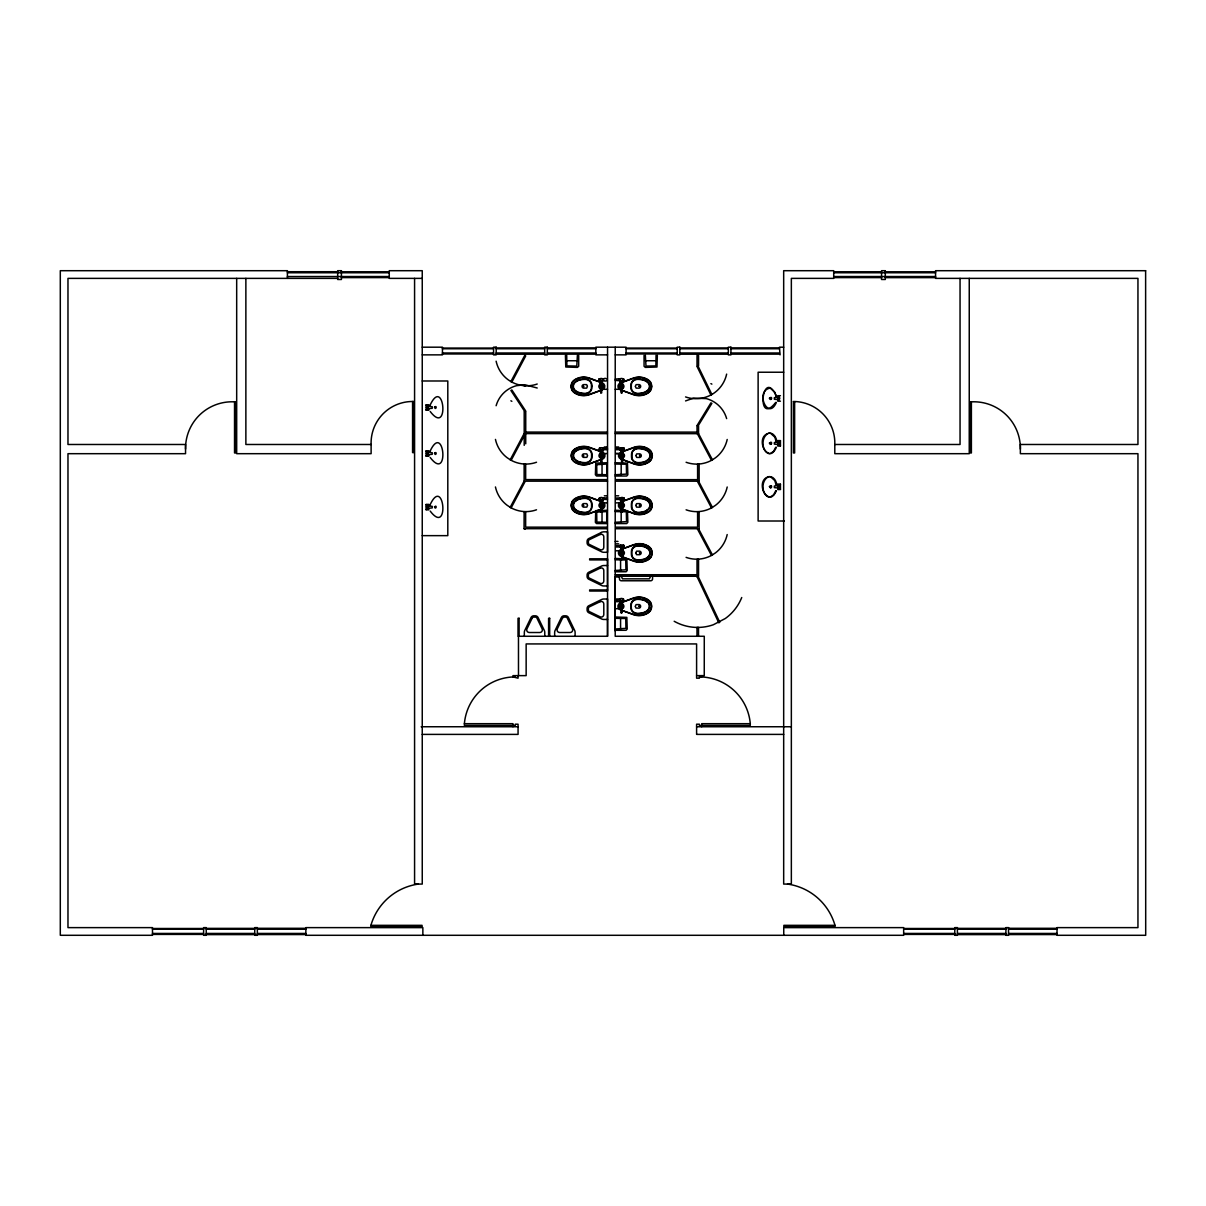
<?xml version="1.0" encoding="UTF-8"?>
<svg xmlns="http://www.w3.org/2000/svg" width="1206" height="1206" viewBox="0 0 1206 1206"><rect width="100%" height="100%" fill="white"/><g stroke="black" fill="none" stroke-linecap="round" stroke-linejoin="round"><path stroke-width="1.5" d="M414.578 278.375L414.578 884.073L422.251 884.073L422.251 270.702L389.267 270.702L389.267 278.375L422.251 278.375M525.032 529.208L524.067 528.695L524.128 511.781L525.65 511.781L525.65 527.158L606.844 527.188M524.143 464.235L524.128 481.149L510.198 507.319L511.163 507.832L525.047 481.676L524.082 481.164L607.538 481.179M524.203 445.361L524.203 411.683L525.741 411.683L525.726 443.823M565.418 355.378L565.78 367.016L577.418 367.393L578.684 366.292L578.699 355.378M566.714 355.333L566.895 365.9L576.77 366.096L577.403 355.333M603.513 497.867L603.513 499.601L602.412 499.736A1.899 1.899 0 0 1 600.317 499.781L599.231 499.601L599.729 497.867M599.729 499.736L600.196 497.731A2.653 2.653 0 0 1 602.548 497.731L602.653 499.736M599.744 450.004L600.211 447.984A2.653 2.653 0 0 1 602.563 447.999L602.668 450.004M599.608 378.729L600.196 380.764A1.899 1.899 0 0 0 602.291 380.764L603.392 380.599L603.392 378.865L602.427 378.729A2.653 2.653 0 0 0 600.075 378.729L599.096 378.865L599.096 380.599L599.578 379.001M600.075 380.734L600.075 378.729M600.151 503.279A2.427 2.427 0 0 1 603.799 505.389A2.427 2.427 0 0 1 600.151 507.485A2.427 2.427 0 0 1 600.151 503.279L602.487 503.234M600.196 497.731L600.226 501.621L602.518 501.621L602.548 497.731M600.166 453.531A2.427 2.427 0 0 1 603.814 455.642A2.427 2.427 0 0 1 600.166 457.737A2.427 2.427 0 0 1 600.166 453.531L602.518 453.486M600.211 447.984L600.241 451.888L602.533 451.888L602.563 447.999M600.181 388.603L600.618 389.719L602.02 388.709M600.121 384.232L602.382 384.232M600.106 381.85L602.397 382.619L600.106 382.619L600.196 380.237M602.442 507.56L602.005 508.736L600.603 507.711M600.573 502.796L600.573 501.621M602.457 457.813L602.02 458.989L600.618 457.963M600.588 453.064L600.588 451.888M600.452 383.794L600.452 382.619M602.518 501.515A1.508 1.508 0 0 1 601.372 501.515L601.372 500.972A1.508 1.508 0 0 1 602.518 500.972M602.533 451.768A1.508 1.508 0 0 1 601.387 451.768L601.387 451.225A1.508 1.508 0 0 1 602.533 451.225M602.397 382.513A1.508 1.508 0 0 1 601.251 382.513L601.251 381.97A1.508 1.508 0 0 1 602.397 381.97M602.02 522.273L602.035 511.645M602.035 474.727L602.05 464.114M602.035 383.794L602.035 382.619M602.156 502.796L602.156 501.621M602.171 453.064L602.186 451.888M602.276 381.85L602.291 380.237M602.533 380.734L602.427 378.729M603.452 448.119L603.528 449.868L602.442 450.004A1.899 1.899 0 0 1 600.332 450.034L599.246 449.868L599.759 448.119M518.49 675.631L518.474 636.271L607.538 636.271L607.553 347.192M615.226 347.192L615.211 636.271L704.274 636.271L704.259 675.631L696.601 675.631L696.601 678.179L699.405 678.179L699.405 676.898L701.711 676.898L701.711 675.631M696.601 675.631L696.601 643.929L526.148 643.929L526.148 675.631L512.957 675.631L512.957 676.898L518.067 678.179L518.067 675.631M698.56 355.378L698.56 365.84L697.023 365.84L697.038 355.378L697.988 354.865M783.674 347.192L783.674 884.073L791.347 884.073L791.347 278.375L833.708 278.375L833.708 270.702L783.674 270.702L783.674 347.192L779.453 347.192L780.041 354.865M600.799 392.839L601.613 389.93L601.704 392.839L600.89 392.945M601.734 459.2C602.955 463.074 599.804 463.074 601.025 459.2L602.578 459.019A3.573 3.573 0 0 0 602.578 452.265L602.578 452.265M601.719 508.932C602.94 512.821 599.789 512.821 601.01 508.932L602.563 508.751A3.573 3.573 0 0 0 602.563 502.013L602.563 502.013M621.723 459.2L622.432 459.2C623.653 463.089 620.502 463.089 621.723 459.2L620.879 459.019A3.573 3.573 0 0 1 620.879 452.265L620.879 452.265M621.618 508.947L622.341 508.947C623.562 512.821 620.397 512.821 621.618 508.947L620.788 508.766A3.573 3.573 0 0 1 620.788 502.013L620.788 502.013M621.527 559.403L622.341 556.479L622.432 559.403L621.633 559.494M621.105 609.904L621.829 609.904C623.05 613.794 619.884 613.794 621.105 609.904L620.276 609.723A3.573 3.573 0 0 1 620.276 602.985L620.276 602.985M426.125 410.01L426.969 408.849L432.23 408.276L432.23 406.724L426.969 406.166L426.125 404.99M426.125 456.019L426.969 454.858L432.23 454.285L432.23 452.732L426.969 452.175L426.125 450.999M426.125 509.625L426.969 508.45L432.23 507.892L432.23 506.339L426.969 505.766L426.125 504.605M780.433 440.823L779.589 441.984L774.342 442.557L774.342 444.11L779.589 444.667L780.433 445.843M780.433 484.315L779.589 485.475L774.342 486.033L774.342 487.601L779.589 488.159L780.433 489.319M603.452 449.868L603.482 448.195M603.452 499.54L603.452 497.942M607.372 380.418C601.93 383.191 602.005 376.242 607.372 379.046M603.513 449.657L607.507 449.687M603.497 499.39L607.492 499.435M429.728 405.985C444.094 373.86 449.944 437.386 430.195 411.472M429.728 451.994C444.094 419.869 449.944 483.395 430.195 457.481M429.728 505.6C444.094 473.461 449.944 536.987 430.195 511.073M599.186 378.865L599.186 380.599M602.608 378.865L602.608 380.599M623.231 378.865L623.653 380.599L623.653 378.865L622.688 378.729A2.653 2.653 0 0 0 620.336 378.729L615.392 379.046L615.392 380.418L620.457 380.734M599.307 497.867L599.307 499.601M599.699 499.465L599.307 498.741M619.929 449.868C620.608 445.798 618.859 450.637 621.03 450.004A1.899 1.899 0 0 0 623.125 450.034L624.226 449.868L624.226 448.135L623.804 449.868M620.758 449.732L620.02 448.994M624.18 449.732L623.804 448.994M619.914 497.867L619.914 499.616M623.698 497.867L623.698 499.616M623.623 497.867L624.135 499.616L623.698 498.741M619.356 599.849L620.125 598.915L615.346 599.02L615.346 600.392L620.155 599.849M623.14 599.849L623.608 600.573L623.547 598.915M620.231 378.729L620.231 380.734L620.201 379.001M599.699 449.793L599.699 448.195M602.759 448.119L602.744 449.868M623.577 380.599L623.623 379.001M602.729 497.867L602.729 499.601M619.914 545.413L619.914 547.147M623.698 545.413L623.698 547.147M623.035 547.283L624.135 547.147L623.155 545.278A2.653 2.653 0 0 0 620.804 545.278L619.839 545.413L619.839 547.147L620.939 547.283M623.547 600.513L623.577 599.849M587.397 386.538L586.644 388.121L583.568 388.166A1.809 1.809 0 0 1 583.568 384.593L586.644 384.639L587.397 386.206M587.518 455.808L586.84 457.345L583.689 457.421A1.809 1.809 0 0 1 583.704 453.848L586.779 453.893L587.518 455.476M587.503 505.54L586.809 507.093L583.674 507.168A1.809 1.809 0 0 1 583.674 503.58L586.764 503.641L587.503 505.208M635.366 386.206L636.12 384.639L639.195 384.593A1.809 1.809 0 0 1 639.195 388.166L636.18 388.136L635.366 386.538M635.939 455.476L636.693 453.908L639.768 453.848A1.809 1.809 0 0 1 639.768 457.436L636.738 457.406L635.939 455.808M635.848 505.224L636.587 503.656L639.662 503.595A1.809 1.809 0 0 1 639.662 507.183L636.587 507.123L635.848 505.555M635.833 552.77L636.587 551.187L639.662 551.142A1.809 1.809 0 0 1 639.662 554.715L636.587 554.67L635.833 553.102M635.321 606.196L636.075 604.613L639.15 604.568A1.809 1.809 0 0 1 639.15 608.141L636.014 608.065L635.321 606.528M619.371 380.599L619.371 378.865L619.387 380.387M599.322 448.119L599.322 449.868M599.653 498.741L599.668 497.942M620.713 448.994L620.713 448.135L615.949 448.315L615.949 449.687L619.929 449.687M624.135 448.994L624.135 448.135M620.623 499.616L620.623 497.867M624.045 498.741L624.075 497.942M620.623 547.147L620.623 545.413M775.729 402.412C755.544 428.266 762.147 364.333 776.83 396.94M776.363 402.412C768.252 421.316 754.85 391.769 769.443 388.257M775.729 447.29L773.649 451.315L770.528 453.396M776.363 447.29C767.815 466.797 753.569 435.818 769.443 433.135M775.729 490.782L773.649 494.807L770.528 496.887M776.363 490.782C767.815 510.274 753.569 479.31 769.443 476.626M524.761 355.393L510.892 381.563L511.857 382.076L525.726 355.906M697.038 425.552L710.907 402.864L711.872 403.377L698.003 426.05M621.859 392.945L621.15 389.93L621.06 392.839L621.964 392.839M623.155 457.963L621.437 458.989L621.316 457.963M622.748 507.711L621.346 508.736L620.909 507.711M622.613 556.283L622.748 555.257M622.537 608.533L620.834 609.708L620.397 608.533M767.74 433.632C760.941 437.823 761.272 451.18 769.443 453.531M767.74 477.124C760.941 481.315 761.272 494.671 769.443 497.008M698.56 433.647L697.596 434.16L711.48 460.33L712.445 459.818L698.56 433.663L615.211 433.632M697.581 529.253L698.545 528.741L712.429 554.911L711.465 555.408L697.581 529.253L698.545 528.741M697.023 433.693L697.988 433.18M697.113 576.815L698.078 576.302L719.756 622.281L718.791 622.793L697.113 576.815L697.988 576.287M685.551 400.92L693.586 398.131L706.279 398.598A28.838 28.838 0 0 1 726.645 418.618M600.874 390.412L589.237 394.739A16.613 16.613 0 0 1 575.594 393.578A10.266 10.266 0 0 1 572.262 390.714A10.296 10.296 0 0 1 570.981 386.372A10.296 10.296 0 0 1 572.262 382.046A10.266 10.266 0 0 1 575.594 379.181A16.613 16.613 0 0 1 589.237 378.021L600.106 382.016A1.508 1.508 0 0 1 601.251 381.97M602.442 389.749L601.613 390.096L602.442 389.749A3.573 3.573 0 0 0 602.442 383.011L602.442 383.011M620.321 383.011L620.321 383.011A3.573 3.573 0 0 0 620.321 389.749L621.15 390.096L620.321 389.749M601.749 459.365L602.578 459.019M601.734 509.113L602.563 508.751M620.788 556.298L621.618 556.599L620.788 556.298A3.573 3.573 0 0 1 620.788 549.559L621.196 549.393M622.613 601.99L633.482 597.995A16.613 16.613 0 0 1 647.125 599.156A10.266 10.266 0 0 1 650.456 602.02A10.296 10.296 0 0 1 651.737 606.362A10.296 10.296 0 0 1 650.456 610.688A10.266 10.266 0 0 1 647.125 613.553A16.613 16.613 0 0 1 633.482 614.713L621.844 610.387L633.587 614.427A16.296 16.296 0 0 0 646.974 613.281A9.95 9.95 0 0 0 650.2 610.522A9.995 9.995 0 0 0 651.421 606.332A9.995 9.995 0 0 0 650.2 602.186A9.95 9.95 0 0 0 646.974 599.427A16.296 16.296 0 0 0 633.587 598.282L622.613 602.156M622.658 382.181L633.632 378.307A16.296 16.296 0 0 1 647.019 379.453A9.95 9.95 0 0 1 650.245 382.212A9.995 9.995 0 0 1 651.466 386.402M600.874 390.307L589.131 394.452A16.296 16.296 0 0 1 575.744 393.307A9.95 9.95 0 0 1 572.518 390.548A9.995 9.995 0 0 1 571.297 386.357M623.231 451.436L634.19 447.577A16.296 16.296 0 0 1 647.577 448.722A9.95 9.95 0 0 1 650.803 451.481A9.995 9.995 0 0 1 652.039 455.657A9.995 9.995 0 0 1 650.803 459.818A9.95 9.95 0 0 1 647.577 462.576A16.296 16.296 0 0 1 634.19 463.722L622.447 459.576L634.085 464.009A16.613 16.613 0 0 0 647.728 462.848A10.266 10.266 0 0 0 651.059 459.983A10.296 10.296 0 0 0 652.34 455.642A10.296 10.296 0 0 0 651.059 451.315A10.266 10.266 0 0 0 647.728 448.451A16.613 16.613 0 0 0 634.085 447.275L623.231 451.285A1.508 1.508 0 0 0 622.07 451.24A1.508 1.508 0 0 0 620.924 451.24M623.125 501.183L634.1 497.309A16.296 16.296 0 0 1 647.486 498.455A9.95 9.95 0 0 1 650.712 501.214A9.995 9.995 0 0 1 651.933 505.404A9.995 9.995 0 0 1 650.712 509.55A9.95 9.95 0 0 1 647.486 512.309A16.296 16.296 0 0 1 634.1 513.455L622.356 509.309L633.994 513.756A16.613 16.613 0 0 0 647.637 512.58A10.266 10.266 0 0 0 650.969 509.731A10.296 10.296 0 0 0 652.25 505.389A10.296 10.296 0 0 0 650.969 501.048A10.266 10.266 0 0 0 647.637 498.184A16.613 16.613 0 0 0 633.994 497.023L623.125 501.033A1.508 1.508 0 0 0 621.979 500.972A1.508 1.508 0 0 0 620.834 500.972M623.125 548.73L634.1 544.856A16.296 16.296 0 0 1 647.486 546.001A9.95 9.95 0 0 1 650.712 548.76A9.995 9.995 0 0 1 651.933 552.951A9.995 9.995 0 0 1 650.712 557.097A9.95 9.95 0 0 1 647.486 559.855A16.296 16.296 0 0 1 634.1 561.001L622.356 556.855M537.213 384.021C527.429 387.518 516.062 385.769 507.786 379.498A31.266 31.266 0 0 1 496.118 361.197M779.287 397.166L774.342 397.679L774.342 399.231L779.287 399.729M287.405 271.712L337.68 271.712M341.419 271.772L389.267 271.772M833.708 271.772L881.556 271.772M885.294 271.787L935.57 271.787M287.405 272.752L389.267 272.752M833.708 272.752L935.57 272.752M287.405 276.536L389.267 276.536M833.708 276.536L935.57 276.536M341.419 277.606L389.267 277.606M833.708 277.606L881.556 277.606M885.294 277.636L935.57 277.636M337.68 278.375L67.973 278.375L67.973 444.486L185.543 444.486L185.543 453.682L67.973 453.682L67.973 927.625L152.484 927.625L152.484 935.298L60.903 935.298M422.251 347.192L442.451 347.192L442.451 354.865L422.251 354.865M442.451 348.067L493.571 348.067M496.194 347.931L544.69 347.931M547.313 347.871L595.824 347.871M626.095 348.067L677.214 348.067M679.822 347.931L728.334 347.931M730.942 347.871L779.453 347.871M442.451 348.745L493.571 348.745M496.194 348.745L544.69 348.745M547.313 348.745L595.824 348.745M626.095 348.745L677.214 348.745M679.822 348.745L728.334 348.745M730.942 348.745L779.453 348.745M442.451 352.996L493.571 352.996M496.194 352.996L544.69 352.996M547.313 352.996L595.824 352.996M626.095 352.996L677.214 352.996M679.822 352.996L728.334 352.996M730.942 352.996L779.453 352.996M442.451 353.961L493.571 353.961M626.095 353.961L677.214 353.961M496.194 354.187L544.69 354.187M547.313 354.142L595.824 354.142M679.822 354.187L728.334 354.187M730.942 354.142L779.453 354.142M607.553 354.865L595.824 354.865L595.824 347.192L626.095 347.192L626.095 354.865L615.226 354.865M566.775 360.745L577.403 360.745M645.361 360.745L655.974 360.745M783.674 372.232L758.122 372.232L758.122 521.007L784.322 521.007M622.552 380.734L623.14 378.729M422.251 380.99L447.803 380.99L447.803 535.645L422.251 535.645M600.226 381.081L602.276 381.081M620.487 381.081L622.537 381.081M620.366 381.85L622.658 381.85M620.336 378.729L620.366 382.619L622.658 382.619L622.688 378.729M524.203 386.01L525.726 386.01M603.558 389.297L607.553 389.297M615.226 389.297L619.206 389.297M620.743 388.709L620.743 389.598L622.281 389.598L622.582 388.558M780.433 395.719L777.78 395.719L777.78 397.317M780.433 401.176L777.78 401.176L777.78 399.578M412.573 401.492L413.854 401.492L413.854 452.597L412.573 452.597L412.573 401.492A41.501 41.501 0 0 0 371.116 444.486L371.116 453.682L236.678 453.682L236.678 278.375M234.537 401.854L235.743 401.854L235.743 452.959L234.537 452.959L234.537 401.854A46.552 46.552 0 0 0 185.543 449.084M971.388 401.854L970.182 401.854L970.182 452.959L971.388 452.959L971.388 401.854A46.552 46.552 0 0 1 1020.366 449.084M525.68 432.08L607.447 432.095M615.211 432.095L697.023 432.11M524.143 433.602L607.447 433.632M371.116 444.486L245.873 444.486L245.873 278.375M793.352 401.492A41.501 41.501 0 0 1 834.793 444.486L960.051 444.486L960.051 278.375M604.296 446.989L607.236 446.989M615.784 446.989L618.708 446.989M620.894 450.004L620.894 447.999A2.653 2.653 0 0 1 623.246 447.999L623.713 450.004M602.668 448.119L607.507 448.3M600.362 450.351L602.412 450.351M621.06 450.351L623.095 450.351M600.241 451.119L602.533 451.119M623.231 451.119L620.924 451.888L623.231 451.888L623.246 447.999M604.296 453.546L607.236 453.546M618.708 453.546L615.784 453.546L619.778 453.622M600.618 458.868L602.156 458.868M621.316 458.868L622.839 458.868M600.92 462.109L601.839 462.109M621.618 462.109L622.537 462.109M615.211 462.742L627.452 463.119L627.844 474.757L626.728 476.023L615.211 476.038M615.211 464.039L626.351 464.22L626.532 474.094L615.211 474.742M524.143 464.235L525.665 464.235L525.665 479.611L606.874 479.641M615.769 479.641L697.611 479.656L697.596 464.28L699.133 464.28L699.133 481.194L615.769 481.179M604.296 495.817L607.236 495.817M615.784 495.817L618.708 495.817M620.698 499.751L620.804 497.731A2.653 2.653 0 0 1 623.155 497.731L623.623 499.751M602.653 497.867L607.492 498.048M620.698 497.867L615.859 498.048L615.859 499.435L619.839 499.435M624.135 499.616L623.035 499.751A1.899 1.899 0 0 1 620.939 499.781L619.839 499.616L619.839 497.867M600.347 500.098L602.397 500.098M620.954 500.098L623.005 500.098L623.155 497.731M600.226 500.852L602.518 500.852M620.834 500.867L623.125 501.636L620.834 501.636L620.804 497.731M604.296 502.857L607.236 502.857M615.784 502.857L618.708 502.857M600.603 508.6L602.141 508.6M621.211 508.615L622.748 508.615M615.211 510.289L627.452 510.651L627.844 522.288L626.728 523.57L615.211 523.585M615.211 511.585L626.351 511.766L626.532 521.64L615.211 522.288M600.905 511.857L601.824 511.857M621.527 511.857L622.432 511.857M615.784 527.188L697.596 527.203L697.596 511.826L699.118 511.826L699.133 528.725L615.784 528.725M524.113 528.695L606.844 528.71M615.271 541.419L617.985 541.419M615.784 543.831L618.708 543.831M619.839 545.594L615.859 545.594L615.859 546.981L619.839 546.981M620.954 547.645L623.005 547.645L623.155 545.278M620.834 548.398L623.125 549.167L620.834 549.167L620.804 545.278L620.698 547.283M615.784 550.795L618.708 550.795M620.909 555.107L621.211 556.147L622.748 556.147M615.211 558.468L626.849 558.845L627.226 570.483L626.125 571.75L615.211 571.765M615.211 559.78L625.733 559.961L625.929 569.82L615.211 570.468M607.538 559.901L589.659 559.901L589.659 558.815L607.538 558.815L607.553 591.03L589.659 591.03L589.659 589.945L607.538 589.945M607.553 565.524L603.799 565.524A5.11 5.11 0 0 0 601.266 566.202L588.649 572.307A3.06 3.06 0 0 0 587.096 574.976L587.096 576.528A3.06 3.06 0 0 0 588.649 579.182L601.266 585.302A5.11 5.11 0 0 0 603.799 585.965L607.553 585.965M615.226 574.734L697.023 574.734L697.023 559.358L698.545 559.358L698.56 576.272L615.226 576.257M619.462 576.981L615.211 576.981L615.226 630.949M620.291 598.704L620.412 600.709A1.899 1.899 0 0 0 622.507 600.754L622.643 598.704A2.653 2.653 0 0 0 620.291 598.704L620.321 602.593L622.613 602.593L620.321 601.824A1.508 1.508 0 0 1 621.467 601.945A1.508 1.508 0 0 1 622.613 601.945M620.442 601.07L622.492 601.824M615.784 601.673L618.708 601.673M615.784 608.713L618.708 608.713M620.698 609.573L622.236 609.573M621.015 612.814L621.919 612.814M615.211 617.005L626.849 617.382L627.226 629.019L626.11 630.286L615.226 630.301M615.211 618.316L625.733 618.497L625.929 628.356L615.226 629.004M607.553 619.462L603.799 619.462A5.11 5.11 0 0 1 601.266 618.784L588.649 612.678A3.06 3.06 0 0 1 587.096 610.01L587.096 608.457A3.06 3.06 0 0 1 588.649 605.804L601.266 599.684A5.11 5.11 0 0 1 603.799 599.02L607.553 599.02L607.538 636.271M422.236 734.394L518.067 734.394L518.067 724.203L515.264 724.203L515.264 725.469L464.385 725.469L464.385 723.69L512.957 723.69L512.957 726.751M696.601 734.394L696.601 724.203L699.405 724.203L699.405 725.469L750.283 725.469L750.283 723.69L701.711 723.69L701.711 726.751M421.18 726.751L518.067 726.751M696.601 726.751L791.347 726.751M696.978 734.394L783.674 734.394M370.92 925.334L422.055 925.334L422.055 926.705L370.92 926.705L370.92 925.334A57.782 57.782 0 0 1 418.407 884.073M834.989 925.334L783.87 925.334L783.87 926.705L834.989 926.705L834.989 925.334A57.782 57.782 0 0 0 787.518 884.073M206.226 928.379L254.737 928.379M257.345 928.303L305.857 928.303M957.398 928.379L1005.91 928.379M1008.518 928.303L1057.029 928.303M152.484 928.499L203.618 928.499M903.656 928.499L954.79 928.499M152.484 929.178L203.618 929.178M206.226 929.178L254.737 929.178M257.345 929.178L305.857 929.178M903.656 929.178L954.79 929.178M957.398 929.178L1005.91 929.178M1008.518 929.178L1057.029 929.178M152.484 933.444L203.618 933.444M206.226 933.444L254.737 933.444M257.345 933.444L305.857 933.444M903.656 933.444L954.79 933.444M957.398 933.444L1005.91 933.444M1008.518 933.444L1057.029 933.444M152.484 934.409L203.618 934.409M903.656 934.409L954.79 934.409M206.226 934.62L254.737 934.62M257.345 934.575L305.857 934.575M957.398 934.62L1005.91 934.62M1008.518 934.575L1057.029 934.575M607.417 462.742L595.779 463.104L595.387 474.742L596.503 476.008L607.402 476.038M607.402 510.289L595.764 510.651L595.372 522.288L596.488 523.555L607.387 523.585M768.795 433.135C773.649 432.532 776.498 437.642 776.83 441.818M768.795 476.626C773.649 476.008 776.498 481.119 776.83 485.309M685.551 396.925C695.334 400.422 706.701 398.673 714.977 392.402A31.266 31.266 0 0 0 726.645 374.101M600.106 382.181L589.131 378.307A16.296 16.296 0 0 0 575.744 379.453A9.95 9.95 0 0 0 572.518 382.212A9.995 9.995 0 0 0 571.297 386.402M621.889 390.307L633.632 394.452A16.296 16.296 0 0 0 647.019 393.307A9.95 9.95 0 0 0 650.245 390.548A9.995 9.995 0 0 0 651.466 386.357M600.241 451.436L589.267 447.562A16.296 16.296 0 0 0 575.88 448.707A9.95 9.95 0 0 0 572.654 451.466A9.995 9.995 0 0 0 571.433 455.642A9.995 9.995 0 0 0 572.654 459.803A9.95 9.95 0 0 0 575.88 462.561A16.296 16.296 0 0 0 589.267 463.707L601.01 459.561L589.372 463.993A16.613 16.613 0 0 1 575.729 462.833A10.266 10.266 0 0 1 572.398 459.968A10.296 10.296 0 0 1 571.116 455.627A10.296 10.296 0 0 1 572.398 451.285A10.266 10.266 0 0 1 575.729 448.436A16.613 16.613 0 0 1 589.372 447.275L600.241 451.285A1.508 1.508 0 0 1 601.387 451.225M600.226 501.183L589.252 497.309A16.296 16.296 0 0 0 575.865 498.44A9.95 9.95 0 0 0 572.639 501.199A9.995 9.995 0 0 0 571.403 505.389A9.995 9.995 0 0 0 572.639 509.535A9.95 9.95 0 0 0 575.865 512.294A16.296 16.296 0 0 0 589.252 513.455L600.995 509.309L589.357 513.741A16.613 16.613 0 0 1 575.714 512.565A10.266 10.266 0 0 1 572.383 509.701A10.296 10.296 0 0 1 571.101 505.374A10.296 10.296 0 0 1 572.383 501.033A10.266 10.266 0 0 1 575.714 498.168A16.613 16.613 0 0 1 589.357 497.008L600.226 501.018A1.508 1.508 0 0 1 601.372 500.972M621.889 390.412L633.527 394.739A16.613 16.613 0 0 0 647.17 393.578A10.266 10.266 0 0 0 650.501 390.714A10.296 10.296 0 0 0 651.783 386.372A10.296 10.296 0 0 0 650.501 382.046A10.266 10.266 0 0 0 647.17 379.181A16.613 16.613 0 0 0 633.527 378.021L622.658 382.016A1.508 1.508 0 0 0 621.512 381.97A1.508 1.508 0 0 0 620.366 381.97M620.879 459.019L621.708 459.365M620.788 508.766L621.618 509.113M622.356 556.961L633.994 561.287A16.613 16.613 0 0 0 647.637 560.127A10.266 10.266 0 0 0 650.969 557.262A10.296 10.296 0 0 0 652.25 552.936A10.296 10.296 0 0 0 650.969 548.594A10.266 10.266 0 0 0 647.637 545.73A16.613 16.613 0 0 0 633.994 544.569L623.125 548.564A1.508 1.508 0 0 0 621.979 548.519A1.508 1.508 0 0 0 620.834 548.519M620.276 609.723L621.105 610.07M537.213 388.015L524.942 384.759L516.485 385.694A28.838 28.838 0 0 0 496.118 405.729M770.528 388.377L774.855 392.282L776.197 396.94M770.528 433.255L774.855 437.16L776.197 441.818M770.528 476.747L774.855 480.651L776.197 485.309M710.907 383.629L711.872 384.126M510.892 400.799L511.857 401.312M525.726 411.02L511.857 389.96L510.892 390.473L524.761 411.532M698.003 366.006L711.872 394.452L710.907 394.965L697.038 366.503M698.56 433.18L698.56 426.05L697.023 426.05L697.038 431.642M698.53 636.271L698.515 627.422L696.993 627.422L696.993 636.271M657.345 355.378L656.984 367.016L645.346 367.393L644.079 366.292L644.049 355.378M656.049 355.333L655.868 365.9L645.994 366.096L645.361 355.333M621.18 464.114L621.196 474.742M621.18 511.661L621.196 522.273M620.577 559.84L620.577 570.468M620.577 618.376L620.577 629.004M969.247 278.375L969.247 453.682L834.793 453.682L834.793 444.486M783.749 935.298L783.749 927.625L903.656 927.625L903.656 935.298L305.857 935.298L305.857 927.625L422.854 927.625L422.854 935.298M777.78 442.195L777.78 440.597L780.433 440.597L780.433 446.054L777.78 446.054L777.78 444.456M777.78 485.686L777.78 484.088L780.433 484.088L780.433 489.546L777.78 489.546L777.78 487.948M652.567 576.302L652.567 578.85A1.915 1.915 0 0 1 650.637 580.779L621.376 580.779A1.915 1.915 0 0 1 619.462 578.85L619.462 576.302M650.637 576.302L649.371 578.85L622.492 578.85L621.376 576.302M624.135 545.413L624.135 547.147M623.623 545.278L623.623 547.283M623.201 453.486L620.954 453.486M623.11 503.234L620.864 503.234M623.11 550.78L620.849 550.78M622.869 451.888L622.869 453.064M623.005 500.098L623.005 500.867M622.778 501.636L622.778 502.812M623.005 547.645L623.005 548.398M622.778 549.167L622.778 550.343M622.643 384.232L620.381 384.232M622.643 598.704L622.507 601.07M622.598 604.206L620.336 604.206M622.311 382.619L622.311 383.794M622.266 602.593L622.266 603.769M622.07 451.24L622.07 451.768A1.508 1.508 0 0 1 620.924 451.768M621.979 500.972L621.979 501.515A1.508 1.508 0 0 1 620.834 501.515M621.979 548.519L621.979 549.062A1.508 1.508 0 0 1 620.834 549.062M621.512 381.97L621.512 382.513A1.508 1.508 0 0 1 620.366 382.513M621.286 451.888L621.286 453.064M621.467 601.945L621.467 602.487A1.508 1.508 0 0 1 620.321 602.487M621.03 449.506L621.06 451.119M621.196 501.636L621.196 502.812M621.196 549.167L621.196 550.343M620.713 382.619L620.713 383.794M620.668 602.593L620.668 603.769M575.111 636.271L575.111 632.517A5.11 5.11 0 0 0 574.433 629.969L568.327 617.366A3.06 3.06 0 0 0 565.659 615.814L564.106 615.814A3.06 3.06 0 0 0 561.438 617.366L555.333 629.969A5.11 5.11 0 0 0 554.654 632.517L554.654 636.271M544.765 636.271L544.765 632.517A5.11 5.11 0 0 0 544.102 629.969L537.982 617.366A3.06 3.06 0 0 0 535.328 615.814L533.776 615.814A3.06 3.06 0 0 0 531.107 617.366L525.002 629.969A5.11 5.11 0 0 0 524.324 632.517L524.324 636.271M428.778 406.377L428.778 404.779L426.125 404.779L426.125 410.236L428.778 410.236L428.778 408.638M428.778 452.386L428.778 450.788L426.125 450.788L426.125 456.245L428.778 456.245L428.778 454.647M428.778 505.977L428.778 504.379L426.125 504.379L426.125 509.837L428.778 509.837L428.778 508.239M287.405 278.375L287.405 270.702L60.3 270.702L60.3 935.298M741.735 597.513A47.531 47.531 0 0 1 725.303 618.512L713.364 624.738A47.531 47.531 0 0 1 674.184 621.271M727.203 439.466A31.266 31.266 0 0 1 715.535 457.752L711.826 460.179A31.266 31.266 0 0 1 686.108 462.275M727.203 486.998A31.266 31.266 0 0 1 715.535 505.299L711.826 507.726A31.266 31.266 0 0 1 686.108 509.821M536.534 462.245A31.266 31.266 0 0 1 510.831 460.134L507.123 457.707A31.266 31.266 0 0 1 495.455 439.406M536.519 509.791A31.266 31.266 0 0 1 510.816 507.681L507.108 505.254A31.266 31.266 0 0 1 495.44 486.953M727.188 534.544A31.266 31.266 0 0 1 715.52 552.845L711.811 555.257A31.266 31.266 0 0 1 686.093 557.368M464.385 723.69A51.149 51.149 0 0 1 515.264 676.898M699.405 676.898A51.149 51.149 0 0 1 750.283 723.69M601.251 382.513A1.508 1.508 0 0 1 600.106 382.513M601.704 383.794A1.553 1.553 0 0 1 602.382 384.051M600.121 384.051A1.553 1.553 0 0 1 600.784 383.794M576.242 500.58A5.412 5.412 0 0 0 576.227 510.017A11.231 11.231 0 0 0 579.166 511.48A21.165 21.165 0 0 0 585.528 512.369A13.04 13.04 0 0 0 588 511.796A9.588 9.588 0 0 0 590.171 510.304A7.613 7.613 0 0 0 591.407 507.967A13.115 13.115 0 0 0 591.558 505.374A13.115 13.115 0 0 0 591.407 502.796A7.613 7.613 0 0 0 590.171 500.445A9.588 9.588 0 0 0 588 498.952A13.04 13.04 0 0 0 585.528 498.38A21.165 21.165 0 0 0 579.166 499.269A11.231 11.231 0 0 0 576.242 500.716M601.372 501.515A1.508 1.508 0 0 1 600.226 501.515M601.824 502.796A1.553 1.553 0 0 1 602.487 503.053M600.241 503.053A1.553 1.553 0 0 1 600.905 502.796M576.257 450.833A5.412 5.412 0 0 0 576.257 460.285A11.231 11.231 0 0 0 579.182 461.747A21.165 21.165 0 0 0 585.543 462.637A13.04 13.04 0 0 0 588.015 462.049A9.588 9.588 0 0 0 590.186 460.571A7.613 7.613 0 0 0 591.422 458.22A13.115 13.115 0 0 0 591.573 455.642A13.115 13.115 0 0 0 591.422 453.049A7.613 7.613 0 0 0 590.186 450.712A9.588 9.588 0 0 0 588.015 449.22A13.04 13.04 0 0 0 585.543 448.632A21.165 21.165 0 0 0 579.182 449.521A11.231 11.231 0 0 0 576.257 450.984M576.046 450.516A5.804 5.804 0 0 0 576.046 460.602A11.623 11.623 0 0 0 579.061 462.109A21.557 21.557 0 0 0 585.573 463.014A13.432 13.432 0 0 0 588.166 462.411A9.965 9.965 0 0 0 590.458 460.828A7.99 7.99 0 0 0 591.799 458.31A13.492 13.492 0 0 0 591.965 455.853L591.965 455.431A13.492 13.492 0 0 0 591.799 452.959A7.99 7.99 0 0 0 590.473 450.441A9.965 9.965 0 0 0 588.166 448.858A13.432 13.432 0 0 0 585.573 448.255A21.557 21.557 0 0 0 579.076 449.16A11.623 11.623 0 0 0 576.046 450.652M601.387 451.768A1.508 1.508 0 0 1 600.241 451.768M601.839 453.064A1.553 1.553 0 0 1 602.518 453.32M600.256 453.32A1.553 1.553 0 0 1 600.92 453.064M647.109 548.142A5.412 5.412 0 0 1 647.109 557.579A11.231 11.231 0 0 1 644.185 559.041A21.165 21.165 0 0 1 637.823 559.931A13.04 13.04 0 0 1 635.351 559.343A9.588 9.588 0 0 1 633.18 557.865A7.613 7.613 0 0 1 631.944 555.514A13.115 13.115 0 0 1 631.793 552.936A13.115 13.115 0 0 1 631.944 550.343A7.613 7.613 0 0 1 633.18 548.006A9.588 9.588 0 0 1 635.351 546.514A13.04 13.04 0 0 1 637.823 545.926A21.165 21.165 0 0 1 644.185 546.815A11.231 11.231 0 0 1 647.109 548.278M647.321 547.81A5.804 5.804 0 0 1 647.321 557.911A11.623 11.623 0 0 1 644.29 559.403A21.557 21.557 0 0 1 637.793 560.308A13.432 13.432 0 0 1 635.2 559.705A9.965 9.965 0 0 1 632.894 558.122A7.99 7.99 0 0 1 631.567 555.604A13.492 13.492 0 0 1 631.401 553.132L631.401 552.725A13.492 13.492 0 0 1 631.567 550.253A7.99 7.99 0 0 1 632.894 547.735A9.965 9.965 0 0 1 635.2 546.152A13.432 13.432 0 0 1 637.793 545.549A21.557 21.557 0 0 1 644.29 546.454A11.623 11.623 0 0 1 647.321 547.946M623.125 549.062A1.508 1.508 0 0 1 621.979 549.062M623.035 547.328A1.899 1.899 0 0 1 620.939 547.328M620.849 550.599A1.553 1.553 0 0 1 621.527 550.343M622.447 550.343A1.553 1.553 0 0 1 623.11 550.599M647.321 500.264A5.804 5.804 0 0 1 647.321 510.364A11.623 11.623 0 0 1 644.29 511.857A21.557 21.557 0 0 1 637.793 512.761A13.432 13.432 0 0 1 635.2 512.158A9.965 9.965 0 0 1 632.894 510.575A7.99 7.99 0 0 1 631.567 508.058A13.492 13.492 0 0 1 631.401 505.6L631.401 505.178A13.492 13.492 0 0 1 631.567 502.706A7.99 7.99 0 0 1 632.894 500.204A9.965 9.965 0 0 1 635.2 498.621A13.432 13.432 0 0 1 637.793 498.003A21.557 21.557 0 0 1 644.29 498.907A11.623 11.623 0 0 1 647.321 500.415M623.125 501.515A1.508 1.508 0 0 1 621.979 501.515M620.864 503.068A1.553 1.553 0 0 1 621.527 502.812M622.447 502.812A1.553 1.553 0 0 1 623.11 503.068M647.411 450.531A5.804 5.804 0 0 1 647.411 460.617A11.623 11.623 0 0 1 644.396 462.124A21.557 21.557 0 0 1 637.884 463.029A13.432 13.432 0 0 1 635.291 462.426A9.965 9.965 0 0 1 632.999 460.828A7.99 7.99 0 0 1 631.673 458.325A13.492 13.492 0 0 1 631.507 455.853L631.507 455.431A13.492 13.492 0 0 1 631.673 452.974A7.99 7.99 0 0 1 632.999 450.456A9.965 9.965 0 0 1 635.291 448.873A13.432 13.432 0 0 1 637.884 448.27A21.557 21.557 0 0 1 644.396 449.175A11.623 11.623 0 0 1 647.411 450.667M623.231 451.768A1.508 1.508 0 0 1 622.07 451.768M620.954 453.32A1.553 1.553 0 0 1 621.618 453.064M622.537 453.064A1.553 1.553 0 0 1 623.201 453.32M646.597 601.553A5.412 5.412 0 0 1 646.597 611.005A11.231 11.231 0 0 1 643.672 612.467A21.165 21.165 0 0 1 637.311 613.357A13.04 13.04 0 0 1 634.838 612.769A9.588 9.588 0 0 1 632.668 611.276A7.613 7.613 0 0 1 631.431 608.94A13.115 13.115 0 0 1 631.281 606.362A13.115 13.115 0 0 1 631.431 603.769A7.613 7.613 0 0 1 632.668 601.432A9.588 9.588 0 0 1 634.838 599.94A13.04 13.04 0 0 1 637.311 599.352A21.165 21.165 0 0 1 643.672 600.241A11.231 11.231 0 0 1 646.597 601.704M622.613 602.487A1.508 1.508 0 0 1 621.467 602.487M620.336 604.025A1.553 1.553 0 0 1 621 603.769M621.919 603.769A1.553 1.553 0 0 1 622.598 604.025M622.658 382.513A1.508 1.508 0 0 1 621.512 382.513M622.552 380.764A1.899 1.899 0 0 1 620.457 380.764M620.381 384.051A1.553 1.553 0 0 1 621.045 383.794M621.964 383.794A1.553 1.553 0 0 1 622.643 384.051M591.935 505.359L591.95 505.585A13.492 13.492 0 0 1 591.769 508.058A7.99 7.99 0 0 1 590.443 510.575A9.965 9.965 0 0 1 588.151 512.158A13.432 13.432 0 0 1 585.558 512.761A21.557 21.557 0 0 1 579.046 511.841A11.623 11.623 0 0 1 576.031 510.349A5.804 5.804 0 0 1 576.031 500.249A11.623 11.623 0 0 1 579.061 498.892A21.557 21.557 0 0 1 585.558 497.988A13.432 13.432 0 0 1 588.151 498.606A9.965 9.965 0 0 1 590.458 500.189A7.99 7.99 0 0 1 591.784 502.706A13.492 13.492 0 0 1 591.95 505.163L591.935 505.359M596.684 512.218L596.864 522.077L606.724 522.273L606.739 511.585L596.684 512.128M596.699 464.672L596.88 474.546L606.739 474.742L606.754 464.039L596.699 464.672M600.558 504.907L600.558 505.857L602.186 505.857L602.186 504.907L600.558 504.907M600.573 455.175L600.573 456.109L602.201 456.109L602.201 455.175L600.573 455.175M600.437 385.905L600.437 386.855L602.065 386.855L602.065 385.905L600.437 385.905M591.829 386.161L591.829 386.583A13.492 13.492 0 0 1 591.664 389.056A7.99 7.99 0 0 1 590.337 391.573A9.965 9.965 0 0 1 588.031 393.156A13.432 13.432 0 0 1 585.438 393.759A21.557 21.557 0 0 1 578.94 392.855A11.623 11.623 0 0 1 575.91 391.362A5.804 5.804 0 0 1 572.971 386.387A5.804 5.804 0 0 1 575.91 381.398A11.623 11.623 0 0 1 578.94 379.905A21.557 21.557 0 0 1 585.438 379.001A13.432 13.432 0 0 1 588.031 379.604A9.965 9.965 0 0 1 590.337 381.186A7.99 7.99 0 0 1 591.664 383.704A13.492 13.492 0 0 1 591.829 386.161M630.949 386.387L630.934 386.583A13.492 13.492 0 0 0 631.1 389.056A7.99 7.99 0 0 0 632.426 391.573A9.965 9.965 0 0 0 634.733 393.156A13.432 13.432 0 0 0 637.326 393.759A21.557 21.557 0 0 0 643.823 392.855A11.623 11.623 0 0 0 646.853 391.362A5.804 5.804 0 0 0 649.793 386.387A5.804 5.804 0 0 0 646.853 381.398A11.623 11.623 0 0 0 643.823 379.905A21.557 21.557 0 0 0 637.326 379.001A13.432 13.432 0 0 0 634.733 379.604A9.965 9.965 0 0 0 632.426 381.186A7.99 7.99 0 0 0 631.1 383.704A13.492 13.492 0 0 0 630.934 386.161L630.949 386.387M630.904 606.377L630.889 606.558A13.492 13.492 0 0 0 631.055 609.03A7.99 7.99 0 0 0 632.381 611.548A9.965 9.965 0 0 0 634.688 613.13A13.432 13.432 0 0 0 637.281 613.733A21.557 21.557 0 0 0 643.778 612.829A11.623 11.623 0 0 0 646.808 611.336A5.804 5.804 0 0 0 646.808 601.236A11.623 11.623 0 0 0 643.778 599.879A21.557 21.557 0 0 0 637.281 598.975A13.432 13.432 0 0 0 634.688 599.578A9.965 9.965 0 0 0 632.381 601.161A7.99 7.99 0 0 0 631.055 603.678A13.492 13.492 0 0 0 630.889 606.151L630.904 606.377M583.041 386.252L583.689 386.734L583.041 386.252M583.176 455.506L583.825 455.989L583.222 455.371M583.161 505.239L583.794 505.736L583.191 505.118M638.984 386.252L639.617 386.734L638.984 386.252M639.542 455.506L640.19 456.004L639.587 455.386M639.451 505.254L640.085 505.751L639.451 505.254M639.451 552.8L640.085 553.298L639.451 552.8M638.939 606.226L639.572 606.708L638.939 606.226M426.472 407.236C427.723 411.14 429.502 404.477 426.472 407.236M426.472 453.245C427.723 457.149 429.502 450.486 426.472 453.245M434.507 407.236C435.758 411.14 437.552 404.477 434.507 407.236M426.472 506.852C427.723 510.756 429.502 504.093 426.472 506.852M434.507 453.245C435.758 457.149 437.552 450.486 434.507 453.245M434.507 506.852C435.758 510.756 437.552 504.093 434.507 506.852M599.819 385.995C601.628 391.649 604.221 382.001 599.819 385.995M600.467 386.161C601.462 389.297 602.894 383.96 600.467 386.161M599.955 455.25C601.764 460.918 604.357 451.255 599.955 455.25M600.588 455.431C601.598 458.551 603.03 453.23 600.588 455.431M599.94 504.997C601.749 510.666 604.342 501.003 599.94 504.997M600.573 505.178C601.583 508.299 603.015 502.962 600.573 505.178M620.08 385.995C621.889 391.649 624.482 382.001 620.08 385.995M620.728 386.161C621.723 389.297 623.155 383.96 620.728 386.161M620.638 455.265C622.462 460.918 625.055 451.27 620.638 455.265M621.286 455.431C622.296 458.551 623.713 453.23 621.286 455.431M620.547 504.997C622.371 510.666 624.949 501.003 620.547 504.997M621.196 505.178C622.19 508.299 623.623 502.977 621.196 505.178M620.547 552.544C622.371 558.212 624.949 548.549 620.547 552.544M621.196 552.725C622.19 555.845 623.623 550.509 621.196 552.725M620.035 605.97C621.844 611.638 624.437 601.975 620.035 605.97M620.683 606.136C621.678 609.271 623.11 603.935 620.683 606.136M769.443 398.191C771.282 402.382 773.287 395.131 769.443 398.191M770.076 398.191C770.8 401.673 772.247 395.87 770.076 398.191M769.443 443.069C771.282 447.245 773.287 439.994 769.443 443.069M770.076 443.069C770.8 446.552 772.247 440.748 770.076 443.069M778.126 398.191C779.378 402.095 781.156 395.432 778.126 398.191M769.443 486.546C771.282 490.736 773.287 483.485 769.443 486.546M770.076 486.546C770.8 490.043 772.247 484.239 770.076 486.546M778.126 443.069C779.378 446.974 781.156 440.311 778.126 443.069M778.126 486.546C779.378 490.45 781.156 483.802 778.126 486.546M532.238 617.969L526.962 628.839A2.563 2.563 0 0 0 529.268 632.517L539.821 632.517A2.563 2.563 0 0 0 542.127 628.839L536.851 617.969A1.794 1.794 0 0 0 535.328 617.095L533.776 617.095A1.794 1.794 0 0 0 532.238 617.969M562.569 617.969L557.308 628.839A2.563 2.563 0 0 0 559.599 632.517L570.167 632.517A2.563 2.563 0 0 0 572.458 628.839L567.197 617.969A1.794 1.794 0 0 0 565.659 617.095L564.106 617.095A1.794 1.794 0 0 0 562.569 617.969M524.097 433.617L510.213 459.772L511.178 460.285L525.062 434.13L524.097 433.617M621.512 385.438L620.698 385.905L621.512 387.322L622.326 385.905L621.512 385.438M622.07 454.707L621.256 455.175L622.07 456.592L622.899 456.109L622.07 454.707M621.979 504.44L621.165 504.922L621.979 506.339L622.793 505.857L621.979 504.44M621.979 551.986L621.165 553.403L621.979 553.871L622.793 553.403L621.979 551.986M621.467 605.412L620.653 606.829L621.467 607.296L622.281 605.879L621.467 605.412M698.56 481.194L697.596 481.707L711.465 507.877L712.429 507.364L698.56 481.194M601.266 532.509L588.649 538.63A3.06 3.06 0 0 0 587.096 541.283L587.096 542.836A3.06 3.06 0 0 0 588.649 545.504L601.266 551.609A5.11 5.11 0 0 0 603.799 552.288L607.553 552.288L607.553 531.831L603.799 531.831A5.11 5.11 0 0 0 601.266 532.509M600.121 534.484L589.252 539.745A1.794 1.794 0 0 0 588.377 541.283L588.377 542.836A1.794 1.794 0 0 0 589.252 544.373L600.121 549.65A2.563 2.563 0 0 0 603.799 547.343L603.799 536.776A2.563 2.563 0 0 0 600.121 534.484M600.121 568.162L589.252 573.438A1.794 1.794 0 0 0 588.377 574.976L588.377 576.528A1.794 1.794 0 0 0 589.252 578.051L600.121 583.327A2.563 2.563 0 0 0 603.799 581.021L603.799 570.468A2.563 2.563 0 0 0 600.121 568.162M600.121 601.658L589.252 606.935A1.794 1.794 0 0 0 588.377 608.457L588.377 610.01A1.794 1.794 0 0 0 589.252 611.548L600.121 616.824A2.563 2.563 0 0 0 603.799 614.517L603.799 603.965A2.563 2.563 0 0 0 600.121 601.658M341.419 270.702L337.68 270.702L337.68 279.49L341.419 279.49L341.419 270.702M885.294 270.702L881.556 270.702L881.556 279.49L885.294 279.49L885.294 270.702M1145.625 270.702L935.57 270.702L935.57 278.375L1137.951 278.375L1137.951 444.486L1020.366 444.486L1020.366 453.682L1137.951 453.682L1137.951 927.625L1057.029 927.625L1057.029 935.298L1145.7 935.298L1145.625 270.702M496.194 347.177L493.571 347.177L493.571 354.865L496.194 354.865L496.194 347.177M547.313 347.192L544.69 347.177L544.69 354.865L547.313 354.865L547.313 347.192M679.822 347.177L677.214 347.177L677.214 354.865L679.822 354.865L679.822 347.177M730.942 347.192L728.334 347.177L728.334 354.865L730.942 354.865L730.942 347.192M794.633 401.854L793.442 401.854L793.442 452.959L794.633 452.959L794.633 401.854M519.108 618.286L518.022 618.286L518.022 636.18L519.108 636.18L519.108 618.286M549.68 618.286L548.594 618.286L548.594 636.18L549.68 636.18L549.68 618.286M206.226 927.625L203.618 927.625L203.618 935.298L206.226 935.298L206.226 927.625M257.345 927.625L254.737 927.625L254.737 935.298L257.345 935.298L257.345 927.625M957.398 927.625L954.79 927.625L954.79 935.298L957.398 935.298L957.398 927.625M1008.518 927.625L1005.91 927.625L1005.91 935.298L1008.518 935.298L1008.518 927.625M573.347 386.372A5.412 5.412 0 0 0 576.121 391.03A11.231 11.231 0 0 0 579.046 392.493A21.165 21.165 0 0 0 585.407 393.382A13.04 13.04 0 0 0 587.88 392.794A9.588 9.588 0 0 0 590.051 391.302A7.613 7.613 0 0 0 591.287 388.965A13.115 13.115 0 0 0 591.437 386.372A13.115 13.115 0 0 0 591.287 383.794A7.613 7.613 0 0 0 590.051 381.443A9.588 9.588 0 0 0 587.88 379.965A13.04 13.04 0 0 0 585.407 379.377A21.165 21.165 0 0 0 579.046 380.267A11.231 11.231 0 0 0 576.121 381.729A5.412 5.412 0 0 0 573.347 386.372M600.03 388.483A2.427 2.427 0 0 0 603.678 386.372A2.427 2.427 0 0 0 600.03 384.277A2.427 2.427 0 0 0 600.03 388.483M600.482 387.699A1.538 1.538 0 0 0 602.789 386.372A1.538 1.538 0 0 0 600.482 385.046A1.538 1.538 0 0 0 600.482 387.699M600.603 506.716A1.538 1.538 0 0 0 602.91 505.389A1.538 1.538 0 0 0 600.603 504.048A1.538 1.538 0 0 0 600.603 506.716M600.618 456.968A1.538 1.538 0 0 0 602.925 455.642A1.538 1.538 0 0 0 600.618 454.315A1.538 1.538 0 0 0 600.618 456.968M620.261 554.654A2.427 2.427 0 0 0 624.331 553.554A2.427 2.427 0 0 0 621.346 550.584A2.427 2.427 0 0 0 620.261 554.654M620.894 554.021A1.538 1.538 0 0 0 623.457 553.328A1.538 1.538 0 0 0 621.587 551.444A1.538 1.538 0 0 0 620.894 554.021M647.109 510.032A5.412 5.412 0 0 0 647.109 500.596A11.231 11.231 0 0 0 644.185 499.284A21.165 21.165 0 0 0 637.823 498.395A13.04 13.04 0 0 0 635.351 498.967A9.588 9.588 0 0 0 633.18 500.46A7.613 7.613 0 0 0 631.944 502.796A13.115 13.115 0 0 0 631.793 505.389A13.115 13.115 0 0 0 631.944 507.982A7.613 7.613 0 0 0 633.18 510.319A9.588 9.588 0 0 0 635.351 511.811A13.04 13.04 0 0 0 637.823 512.384A21.165 21.165 0 0 0 644.185 511.495A11.231 11.231 0 0 0 647.109 510.032M620.261 507.108A2.427 2.427 0 0 0 624.331 506.023A2.427 2.427 0 0 0 621.346 503.038A2.427 2.427 0 0 0 620.261 507.108M620.894 506.475A1.538 1.538 0 0 0 623.457 505.781A1.538 1.538 0 0 0 621.587 503.912A1.538 1.538 0 0 0 620.894 506.475M647.215 460.3A5.412 5.412 0 0 0 647.215 450.848A11.231 11.231 0 0 0 644.275 449.536A21.165 21.165 0 0 0 637.914 448.647A13.04 13.04 0 0 0 635.441 449.22A9.588 9.588 0 0 0 633.271 450.712A7.613 7.613 0 0 0 632.05 453.064A13.115 13.115 0 0 0 631.899 455.642A13.115 13.115 0 0 0 632.05 458.235A7.613 7.613 0 0 0 633.271 460.571A9.588 9.588 0 0 0 635.441 462.064A13.04 13.04 0 0 0 637.914 462.637A21.165 21.165 0 0 0 644.275 461.747A11.231 11.231 0 0 0 647.215 460.3M620.366 457.36A2.427 2.427 0 0 0 624.422 456.275A2.427 2.427 0 0 0 621.452 453.305A2.427 2.427 0 0 0 620.366 457.36M621 456.727A1.538 1.538 0 0 0 623.562 456.034A1.538 1.538 0 0 0 621.678 454.165A1.538 1.538 0 0 0 621 456.727M619.748 608.065A2.427 2.427 0 0 0 623.819 606.98A2.427 2.427 0 0 0 620.834 604.01A2.427 2.427 0 0 0 619.748 608.065M620.381 607.432A1.538 1.538 0 0 0 622.944 606.754A1.538 1.538 0 0 0 621.075 604.869A1.538 1.538 0 0 0 620.381 607.432M646.642 391.03A5.412 5.412 0 0 0 649.416 386.372A5.412 5.412 0 0 0 646.642 381.729A11.231 11.231 0 0 0 643.718 380.267A21.165 21.165 0 0 0 637.356 379.377A13.04 13.04 0 0 0 634.884 379.965A9.588 9.588 0 0 0 632.713 381.443A7.613 7.613 0 0 0 631.477 383.794A13.115 13.115 0 0 0 631.326 386.372A13.115 13.115 0 0 0 631.477 388.965A7.613 7.613 0 0 0 632.713 391.302A9.588 9.588 0 0 0 634.884 392.794A13.04 13.04 0 0 0 637.356 393.382A21.165 21.165 0 0 0 643.718 392.493A11.231 11.231 0 0 0 646.642 391.03M619.794 388.091A2.427 2.427 0 0 0 623.864 387.005A2.427 2.427 0 0 0 620.879 384.036A2.427 2.427 0 0 0 619.794 388.091M620.427 387.458A1.538 1.538 0 0 0 622.989 386.779A1.538 1.538 0 0 0 621.12 384.895A1.538 1.538 0 0 0 620.427 387.458"/></g></svg>
